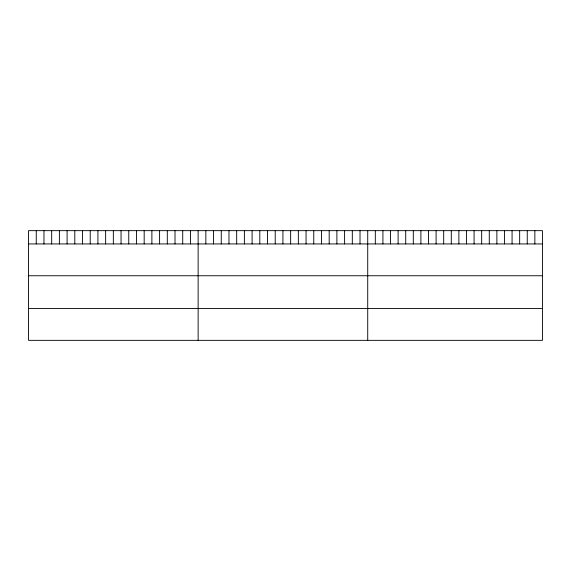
<?xml version="1.0" encoding="UTF-8"?>
<svg xmlns="http://www.w3.org/2000/svg" width="571" height="571" viewBox="0 0 571 571"><rect width="100%" height="100%" fill="white"/><g stroke="black" fill="none" stroke-linecap="round" stroke-linejoin="round"><path stroke-width="0.86" d="M542.45 243.938L542.45 340.345L28.55 340.345L28.55 230.655L542.45 230.655L542.45 243.938L28.55 243.938M28.55 275.75L542.45 275.75M28.55 308.533L542.45 308.533M534.856 230.655L534.856 243.938M527.254 230.655L527.254 243.938M519.66 230.655L519.66 243.938M512.066 230.655L512.066 243.938M504.464 230.655L504.464 243.938M496.87 230.655L496.87 243.938M489.276 230.655L489.276 243.938M481.674 230.655L481.674 243.938M474.08 230.655L474.08 243.938M466.486 230.655L466.486 243.938M458.884 230.655L458.884 243.938M451.29 230.655L451.29 243.938M443.688 230.655L443.688 243.938M436.094 230.655L436.094 243.938M428.5 230.655L428.5 243.938M420.898 230.655L420.898 243.938M413.304 230.655L413.304 243.938M405.71 230.655L405.71 243.938M398.108 230.655L398.108 243.938M390.514 230.655L390.514 243.938M382.92 230.655L382.92 243.938M375.318 230.655L375.318 243.938M367.724 230.655L367.724 340.345M360.015 230.655L360.015 243.938M352.307 230.655L352.307 243.938M344.599 230.655L344.599 243.938M336.89 230.655L336.89 243.938M329.181 230.655L329.181 243.938M321.473 230.655L321.473 243.938M313.764 230.655L313.764 243.938M306.056 230.655L306.056 243.938M298.348 230.655L298.348 243.938M290.639 230.655L290.639 243.938M282.93 230.655L282.93 243.938M275.222 230.655L275.222 243.938M267.514 230.655L267.514 243.938M259.805 230.655L259.805 243.938M252.096 230.655L252.096 243.938M244.388 230.655L244.388 243.938M236.68 230.655L236.68 243.938M228.971 230.655L228.971 243.938M221.262 230.655L221.262 243.938M213.554 230.655L213.554 243.938M205.845 230.655L205.845 243.938M198.137 230.655L198.137 340.345M190.429 230.655L190.429 243.938M182.72 230.655L182.72 243.938M175.011 230.655L175.011 243.938M167.303 230.655L167.303 243.938M159.594 230.655L159.594 243.938M151.886 230.655L151.886 243.938M144.178 230.655L144.178 243.938M136.469 230.655L136.469 243.938M128.761 230.655L128.761 243.938M121.052 230.655L121.052 243.938M113.344 230.655L113.344 243.938M105.635 230.655L105.635 243.938M97.926 230.655L97.926 243.938M90.218 230.655L90.218 243.938M82.509 230.655L82.509 243.938M74.801 230.655L74.801 243.938M67.093 230.655L67.093 243.938M59.384 230.655L59.384 243.938M51.676 230.655L51.676 243.938M43.967 230.655L43.967 243.938M36.258 230.655L36.258 243.938"/></g></svg>
